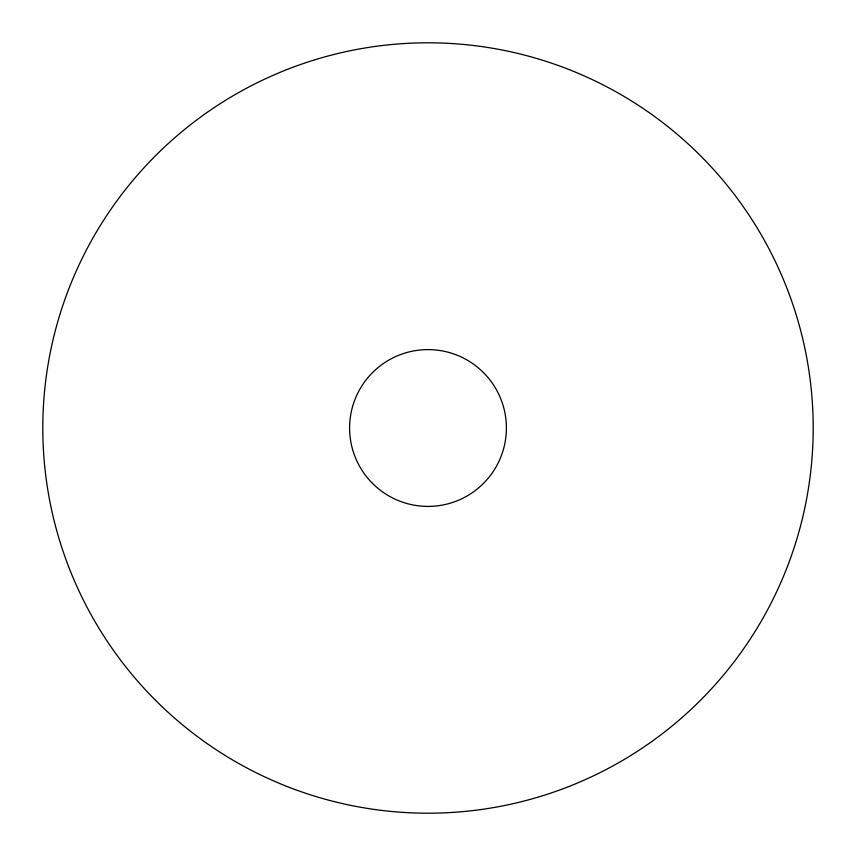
<?xml version="1.0" encoding="UTF-8"?>
<svg xmlns="http://www.w3.org/2000/svg" width="856" height="856" viewBox="0 0 856 856"><rect width="100%" height="100%" fill="white"/><g stroke="black" fill="none" stroke-linecap="round" stroke-linejoin="round"><path stroke-width="1.28" d="M372.563 483.437A78.388 78.388 0 0 0 503.724 448.287A78.388 78.388 0 0 0 407.713 352.276A78.388 78.388 0 0 0 372.563 483.437M155.621 700.379A385.2 385.2 0 0 0 800.071 527.692A385.2 385.2 0 0 0 328.308 55.929A385.2 385.2 0 0 0 155.621 700.379"/></g></svg>
